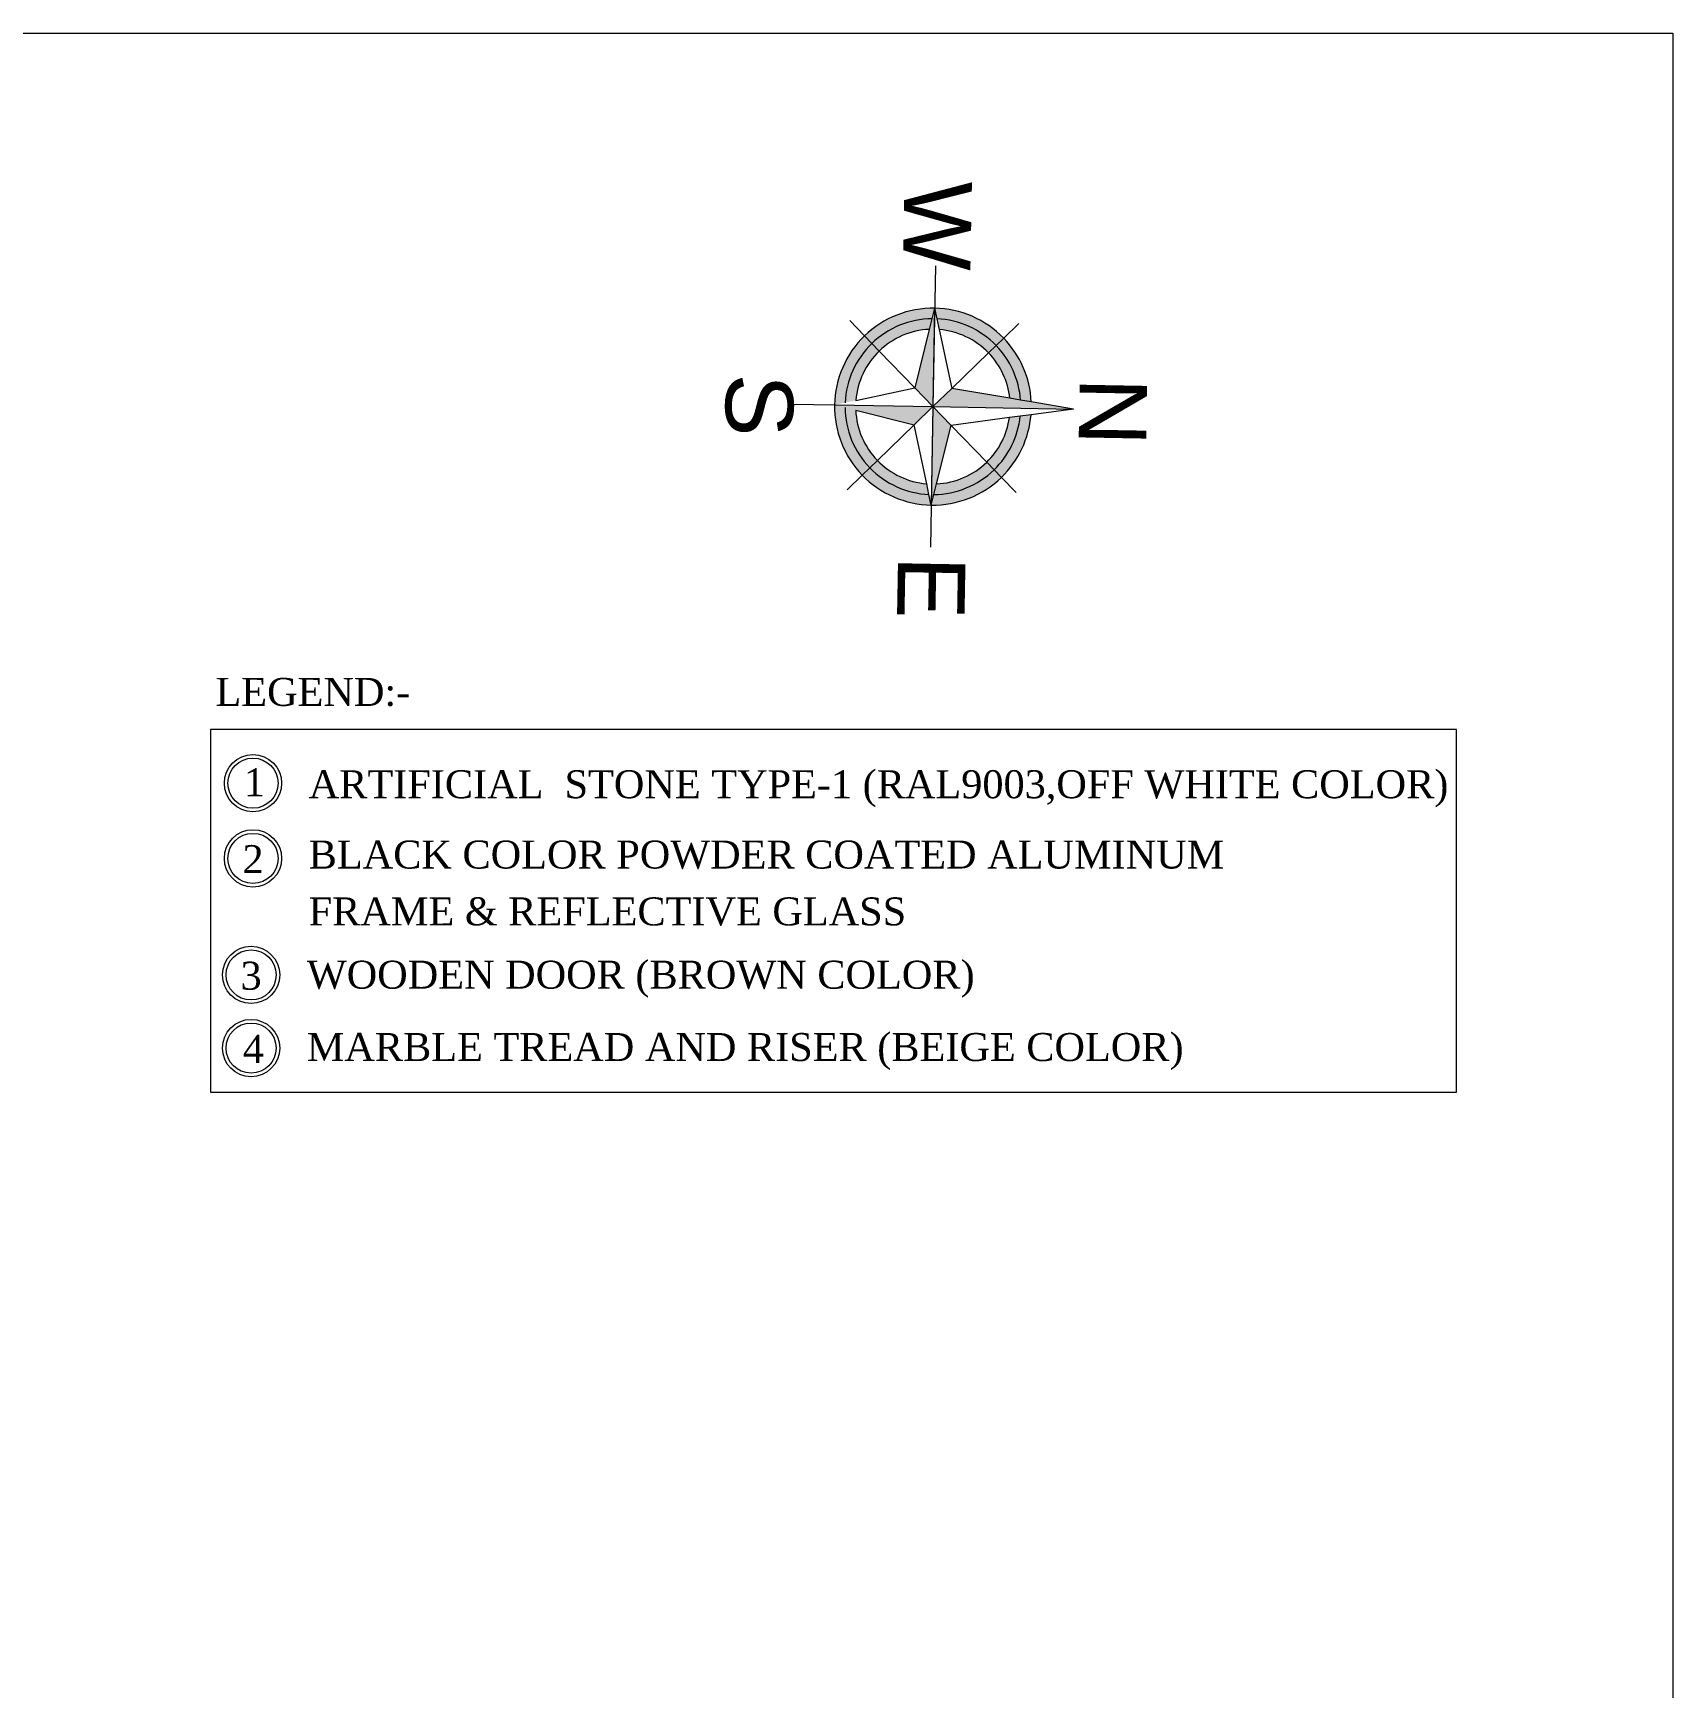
# Model space of a CAD drawing. Header units: inches. Extents: x -114 to 635, y -137 to 57.
# Drawn here: x 511.24 to 528.31, y -90.44 to -73.21 of the extents above; entities that cross this region are included whole.
import ezdxf
from ezdxf.enums import TextEntityAlignment as Align

# ---------------------------------------------------------------- set-up
doc = ezdxf.new("R2010")
doc.units = ezdxf.units.IN
doc.header["$MEASUREMENT"] = 0
for name, color, linetype, lineweight in [('A-ARROW', 1, 'Continuous', 5), ('BORDER A2', 7, 'Continuous', 50), ('TEXT2', 7, 'Continuous', 0)]:
    doc.layers.add(name, color=color, linetype=linetype, lineweight=lineweight)
doc.styles.add('BORDER', font='times.ttf', dxfattribs={"height": 0.2})
doc.styles.get("Standard").update_dxf_attribs({"font": 'arial.ttf'})

# ---------------------------------------------------------------- blocks, each defined once
blk = doc.blocks.new('NOTH')
at = {"layer": 'A-ARROW'}
h = blk.add_hatch(color=256, dxfattribs=at)
h.paths.add_polyline_path([(0.7367880207187341, 0), (0.6575899677640109, 0.0183679669693504), (0.5777283029631805, 0.0368898418159631), (0.138709133292366, 0.1387091331513375), (1.847e-13, -3.695e-13)])
h.paths.add_polyline_path([(1.421e-13, 1.052554315272032), (-0.0481682284584935, 0.7352118123715456), (-0.0603320410307902, 0.6550740360918894), (-0.0725869453558943, 0.5743361277810948), (-0.1387091332541104, 0.138709133151707), (1.847e-13, -3.695e-13)])
h.paths.add_polyline_path([(-0.7367880206932682, 5.4e-13), (-0.6575899677639683, -0.0183679669692367), (-0.5777283029244984, -0.036889841816361), (-0.1387091332536698, -0.138709133151707), (1.847e-13, -3.695e-13)])
h.paths.add_polyline_path([(0.1387091332923234, -0.1387091331515364), (1.847e-13, -3.695e-13), (-1.847e-13, -0.736788020910808), (0.018367967033555, -0.6575899678792894), (0.0368898419054631, -0.5777283031165439)])
h = blk.add_hatch(color=256, dxfattribs=at)
edge = h.paths.add_edge_path()
edge.add_ellipse((1.847e-13, -3.695e-13), major_axis=(-0.4651676837564604, 0.4651676837565617), ratio=0.9999999998919108, start_angle=-89.99999999921107, end_angle=-50.262072299546)
edge.add_line((0.060332041053556, 0.6550740361128362), (0.0725869453426498, 0.574336127870339))
edge.add_ellipse((1.847e-13, -3.695e-13), major_axis=(0.4093475616569167, 0.4093475616568277), ratio=0.9999999997555454, start_angle=0, end_angle=37.79691486913919, ccw=False)
edge.add_line((0.4093475615218411, 0.4093475617780201), (0.4651676837811465, 0.4651676836406013))
edge = h.paths.add_edge_path()
edge.add_ellipse((1.847e-13, -3.695e-13), major_axis=(0.5209878057300275, 0.5209878057299147), ratio=0.9999999999968756, start_angle=314.9999999999104, end_angle=359.9999999985911)
edge.add_line((0.5209878057426921, 0.5209878057171125), (0.465167683772478, 0.4651676836316483))
edge.add_ellipse((1.847e-13, -3.695e-13), major_axis=(-0.4651676837320017, 0.4651676837321025), ratio=0.9999999999444913, start_angle=226.5999839728725, end_angle=270.00000000078893, ccw=False)
edge.add_line((0.6575899677875441, 0.0183679669641208), (0.7367880206930125, 5.854899898238841e-12))
edge = h.paths.add_edge_path()
edge.add_ellipse((1.847e-13, -3.695e-13), major_axis=(-0.4093475616568274, 0.4093475616569162), ratio=0.9999999999629564, start_angle=180, end_angle=221.34643715917, ccw=False)
edge.add_line((0.4093475617774092, -0.4093475615211162), (0.4651676837726911, -0.4651676836316483))
edge.add_ellipse((1.847e-13, -3.695e-13), major_axis=(0.4651676837321025, 0.4651676837320017), ratio=0.9999999999444923, start_angle=269.9999999992111, end_angle=313.4000160271274)
edge.add_line((0.6575899677873595, -0.0183679669640924), (0.5777283029553502, -0.0368898418176116))
edge = h.paths.add_edge_path()
edge.add_ellipse((1.847e-13, -3.695e-13), major_axis=(-0.5209878057299147, 0.5209878057300275), ratio=0.99999999996475, start_angle=134.9999999989901, end_angle=180.0000000014088)
edge.add_line((0.5209878057425783, -0.5209878057169705), (0.4651676837806919, -0.4651676836396632))
edge.add_ellipse((1.847e-13, -3.695e-13), major_axis=(0.4651676837133373, 0.4651676837132369), ratio=0.9999999999848316, start_angle=226.5999839861861, end_angle=269.99999999921124, ccw=False)
edge.add_line((0.0183679670573298, -0.6575899677758912), (5.373120004481535e-11, -0.7367880206779205))
edge = h.paths.add_edge_path()
edge.add_ellipse((1.847e-13, -3.695e-13), major_axis=(-0.4651676837132375, 0.4651676837133383), ratio=0.9999999999848308, start_angle=90.00000000078873, end_angle=133.4000160138138)
edge.add_line((-0.0183679670313666, -0.6575899677784208), (-0.0368898418879269, -0.577728303026845))
edge.add_ellipse((1.847e-13, -3.695e-13), major_axis=(-0.4093475617746752, 0.4093475617747643), ratio=0.999999999712108, start_angle=90, end_angle=131.3464371538943, ccw=False)
edge.add_line((-0.4093475617927142, -0.4093475615366346), (-0.4651676837807062, -0.4651676836402602))
edge = h.paths.add_edge_path()
edge.add_ellipse((1.847e-13, -3.695e-13), major_axis=(-0.4651676837320017, 0.4651676837321025), ratio=0.9999999999444913, start_angle=46.59998397287251, end_angle=90.00000000078887, ccw=False)
edge.add_line((-0.6575899677872316, -0.0183679669642061), (-0.7367880206930693, -1.704990315598565e-13))
edge.add_ellipse((1.847e-13, -3.695e-13), major_axis=(0.5209878057300275, 0.5209878057299147), ratio=0.9999999999968756, start_angle=134.9999999999105, end_angle=179.9999999985912)
edge.add_line((-0.5209878057426778, -0.5209878057170556), (-0.465167683772464, -0.4651676836315917))
edge = h.paths.add_edge_path()
edge.add_ellipse((1.847e-13, -3.695e-13), major_axis=(0.4651676837321025, 0.4651676837320017), ratio=0.9999999999444923, start_angle=89.99999999921107, end_angle=133.4000160271275)
edge.add_line((-0.6575899677872316, 0.0183679669641208), (-0.577728302956416, 0.0368898418086303))
edge.add_ellipse((1.847e-13, -3.695e-13), major_axis=(-0.4093475616568274, 0.4093475616569162), ratio=0.9999999999629564, start_angle=0, end_angle=41.34643715916991, ccw=False)
edge.add_line((-0.4093475615365493, 0.4093475617927709), (-0.4651676837725063, 0.4651676836317053))
edge = h.paths.add_edge_path()
edge.add_ellipse((1.847e-13, -3.695e-13), major_axis=(-0.5209878057299147, 0.5209878057300275), ratio=0.9999999999105192, start_angle=-41.2515596892217, end_angle=1.40879490012606e-09)
edge.add_line((-0.5209878057428057, 0.5209878057170556), (-0.465167683781374, 0.4651676836403455))
edge.add_ellipse((1.847e-13, -3.695e-13), major_axis=(0.4651676837565617, 0.4651676837564604), ratio=0.9999999998919108, start_angle=50.26207229954599, end_angle=89.99999999921113, ccw=False)
edge.add_line((-0.0603320410271522, 0.6550740361169858), (-0.048168228446599, 0.7352118124497622))
h = blk.add_hatch(color=256, dxfattribs=at)
edge = h.paths.add_edge_path()
edge.add_ellipse((1.847e-13, -3.695e-13), major_axis=(0.5209878057300275, 0.5209878057299147), ratio=0.9999999999105188, start_angle=359.9999999985911, end_angle=401.2515596892217)
edge.add_line((0.0481682284466558, 0.7352118124500179), (0.0603320410534565, 0.6550740361133764))
edge.add_ellipse((1.847e-13, -3.695e-13), major_axis=(-0.4651676837564604, 0.4651676837565617), ratio=0.9999999998919108, start_angle=-89.99999999921113, end_angle=-50.26207229954548, ccw=False)
edge.add_line((0.4651676837811607, 0.465167683639919), (0.5209878057428199, 0.520987805716743))
edge = h.paths.add_edge_path()
edge.add_ellipse((1.847e-13, -3.695e-13), major_axis=(0.4093475616569168, 0.4093475616568273), ratio=0.9999999999629559, start_angle=318.6535628408301, end_angle=360, ccw=False)
edge.add_line((0.5777283029555207, 0.0368898418178105), (0.6575899677874733, 0.0183679669639503))
edge.add_ellipse((1.847e-13, -3.695e-13), major_axis=(-0.4651676837320017, 0.4651676837321025), ratio=0.9999999999444913, start_angle=226.5999839728724, end_angle=270.0000000007889)
edge.add_line((0.4651676837726061, 0.4651676836312788), (0.409347561536521, 0.4093475617922311))
edge = h.paths.add_edge_path()
edge.add_ellipse((1.847e-13, -3.695e-13), major_axis=(0.4651676837321025, 0.4651676837320017), ratio=0.9999999999444923, start_angle=269.99999999921124, end_angle=313.40001602712755, ccw=False)
edge.add_line((0.4651676837726626, -0.4651676836317053), (0.5209878057427915, -0.5209878057170843))
edge.add_ellipse((1.847e-13, -3.695e-13), major_axis=(-0.5209878057299129, 0.5209878057300266), ratio=0.9999999999968752, start_angle=180.0000000014088, end_angle=225.0000000000895)
edge.add_line((0.7367880206929271, -6.1391e-12), (0.6575899677874589, -0.018367966964405))
edge = h.paths.add_edge_path()
edge.add_ellipse((1.847e-13, -3.695e-13), major_axis=(0.4093475617747643, 0.4093475617746752), ratio=0.9999999997121085, start_angle=228.6535628461057, end_angle=270, ccw=False)
edge.add_line((0.0368898419273762, -0.5777283030215871), (0.018367967057344, -0.6575899677760902))
edge.add_ellipse((1.847e-13, -3.695e-13), major_axis=(0.4651676837133373, 0.4651676837132369), ratio=0.9999999999848316, start_angle=226.599983986186, end_angle=269.9999999992111)
edge.add_line((0.4651676837808907, -0.4651676836403739), (0.4093475617927142, -0.4093475615367482))
edge = h.paths.add_edge_path()
edge.add_ellipse((1.847e-13, -3.695e-13), major_axis=(-0.4651676837132375, 0.4651676837133383), ratio=0.9999999999848308, start_angle=90.00000000078887, end_angle=133.400016013814, ccw=False)
edge.add_line((-0.465167683780962, -0.4651676836400327), (-0.520987805742877, -0.52098780571734))
edge.add_ellipse((1.847e-13, -3.695e-13), major_axis=(0.5209878057300275, 0.5209878057299147), ratio=0.9999999999647492, start_angle=179.9999999985912, end_angle=225.0000000010099)
edge.add_line((-5.3916e-11, -0.7367880206783184), (-0.0183679670313239, -0.6575899677784492))
edge = h.paths.add_edge_path()
edge.add_ellipse((1.847e-13, -3.695e-13), major_axis=(0.4093475616569168, 0.4093475616568273), ratio=0.9999999999629559, start_angle=138.6535628408301, end_angle=180, ccw=False)
edge.add_line((-0.5777283029566292, -0.0368898418086019), (-0.6575899677873025, -0.0183679669642345))
edge.add_ellipse((1.847e-13, -3.695e-13), major_axis=(-0.4651676837320017, 0.4651676837321025), ratio=0.9999999999444913, start_angle=46.59998397287242, end_angle=90.00000000078873)
edge.add_line((-0.4651676837725205, -0.4651676836315632), (-0.4093475617772527, -0.4093475615209742))
edge = h.paths.add_edge_path()
edge.add_ellipse((1.847e-13, -3.695e-13), major_axis=(-0.5209878057299129, 0.5209878057300266), ratio=0.9999999999968752, start_angle=1.408794900004402e-09, end_angle=45.00000000008949)
edge.add_line((-0.736788020693325, 4.263e-13), (-0.6575899677874874, 0.0183679669643766))
edge.add_ellipse((1.847e-13, -3.695e-13), major_axis=(0.4651676837321025, 0.4651676837320017), ratio=0.9999999999444923, start_angle=89.99999999921113, end_angle=133.4000160271276, ccw=False)
edge.add_line((-0.465167683772478, 0.4651676836313642), (-0.5209878057425926, 0.520987805716743))
edge = h.paths.add_edge_path()
edge.add_ellipse((1.847e-13, -3.695e-13), major_axis=(-0.409347561656827, 0.4093475616569161), ratio=0.9999999997555448, start_angle=-37.79691486913907, end_angle=0, ccw=False)
edge.add_line((-0.07258694534219501, 0.5743361278701685), (-0.060332041026868, 0.6550740361166733))
edge.add_ellipse((1.847e-13, -3.695e-13), major_axis=(0.4651676837565617, 0.4651676837564604), ratio=0.9999999998919108, start_angle=50.262072299546, end_angle=89.99999999921107)
edge.add_line((-0.4651676837810328, 0.465167683639919), (-0.4093475615216562, 0.4093475617776507))
for p, q in [((-5.68e-14, 1.052554315272145), (-0.0481682284583371, 0.7352118123711194)), ((-5.68e-14, 1.052554315272145), (0.0481682284587777, 0.7352118123713752)), ((0, 0), (-5.68e-14, 1.052554315272145)), ((-0.5209878057424647, 0.5209878057167145), (-0.6326280498287105, 0.6326280500851456)), ((-0.0603320410308044, 0.655074036091861), (-0.0725869453556953, 0.5743361277807538)), ((-0.0481682284583371, 0.7352118123711194), (-0.0603320410308044, 0.655074036091861)), ((0.0481682284587777, 0.7352118123713752), (0.0603320410566397, 0.6550740360920316)), ((0.0603320410566397, 0.6550740360920316), (0.0725869453562211, 0.5743361277807822)), ((0.5209878057427773, 0.5209878057170272), (0.632628049828611, 0.6326280500849464)), ((-0.4651676836997042, 0.4651676835587466), (-0.5209878057424647, 0.5209878057167145)), ((-0.0725869453556953, 0.5743361277807538), (-0.1387091332538688, 0.1387091331513943)), ((0.0725869453562211, 0.5743361277807822), (0.1387091332923092, 0.1387091331512238)), ((0.4651676836999883, 0.4651676835587466), (0.5209878057427773, 0.5209878057170272)), ((-0.4093475616567872, 0.4093475619131084), (-0.4651676836997042, 0.4651676835587466)), ((-0.1387091332538688, 0.1387091331513943), (-0.4093475616567872, 0.4093475619131084)), ((0.1387091332923092, 0.1387091331512238), (0.4093475616569294, 0.4093475619129663)), ((0.4093475616569294, 0.4093475619129663), (0.4651676836999883, 0.4651676835587466)), ((-0.5777283029243989, 0.0368898418156221), (-0.1387091332538688, 0.1387091331513943)), ((0, 0), (-0.1387091332538688, 0.1387091331513943)), ((0, 0), (0.1387091332923092, 0.1387091331512238)), ((0.5777283029628393, 0.03688984181602), (0.1387091332923092, 0.1387091331512238)), ((-1.052554315297524, -2.558e-13), (0, 0)), ((-0.7367880206930835, 1.705e-13), (-0.6575899677639541, 0.0183679669696346)), ((-0.7367880206930835, 1.705e-13), (-0.6575899677638973, -0.0183679669693504)), ((-0.7367880206930835, 1.705e-13), (0, 0)), ((-0.6575899677639541, 0.0183679669696346), (-0.5777283029243989, 0.0368898418156221)), ((0, 0), (-0.1387091332536698, -0.138709133151707)), ((-5.68e-14, -0.736788020910808), (0, 0)), ((0, 0), (0.1387091332923234, -0.1387091331515364)), ((0, 0), (0.7367880207187198, -2.558e-13)), ((0, 0), (1.05255431529781, -1.421e-13)), ((0.6575899677640962, 0.0183679669692651), (0.5777283029628393, 0.03688984181602)), ((0.7367880207187198, -2.558e-13), (0.6575899677640962, 0.0183679669692651)), ((-0.6575899677638973, -0.0183679669693504), (-0.5777283029244984, -0.036889841816361)), ((-0.5777283029244984, -0.036889841816361), (-0.1387091332536698, -0.138709133151707)), ((0.5777283029628535, -0.0368898418159063), (0.1387091332923234, -0.1387091331515364)), ((0.6575899677640252, -0.0183679669699473), (0.5777283029628535, -0.0368898418159063)), ((0.7367880207187198, -2.558e-13), (0.6575899677640252, -0.0183679669699473)), ((-0.1387091332536698, -0.138709133151707), (-0.4093475616569864, -0.409347561400523)), ((-0.036889841867449, -0.5777283031165439), (-0.1387091332536698, -0.138709133151707)), ((0.0368898419057047, -0.5777283031167997), (0.1387091332923234, -0.1387091331515364)), ((0.1387091332923234, -0.1387091331515364), (0.4093475616568867, -0.4093475614008071)), ((-0.4651676836999032, -0.4651676835590309), (-0.5209878057427347, -0.5209878057173967)), ((-0.4093475616569864, -0.409347561400523), (-0.4651676836999032, -0.4651676835590309)), ((0.4093475616568867, -0.4093475614008071), (0.4651676836998889, -0.4651676835590878)), ((0.4651676836998889, -0.4651676835590878), (0.5209878057425783, -0.5209878057169705)), ((-0.5209878057427347, -0.5209878057173967), (-0.632628049828796, -0.6326280495724462)), ((0.5209878057425783, -0.5209878057169705), (0.6326280498285402, -0.6326280495726451)), ((-5.68e-14, -1.05255431527206), (-5.68e-14, -0.736788020910808))]:
    blk.add_line(p, q, dxfattribs=at)
for major_axis, ratio, start_param, end_param in [((-0.5209878057299123, 0.5209878057300255), 0.9999999999105199, -0.7199755381598874, 2.45881e-11), ((0.4651676837565609, 0.4651676837564598), 0.9999999998919112, 0.8772386505025153, 1.570796326781126), ((0.5209878057300255, 0.5209878057299123), 0.999999999910519, 6.283185307154998, 7.003160845339472), ((-0.4651676837564598, 0.4651676837565609), 0.9999999998919112, -1.570796326781126, -0.8772386505025153), ((-0.5209878057299127, 0.5209878057300262), 0.9999999999968756, 2.45881e-11, 0.7853981633990103), ((-0.4093475616568267, 0.4093475616569159), 0.9999999997555448, -0.6596806115624795, 0), ((0.4093475616569159, 0.4093475616568267), 0.9999999997555448, 0, 0.6596806115624795), ((0.5209878057300255, 0.5209878057299123), 0.999999999996876, 5.497787143780575, 6.283185307154998), ((0.4651676837321023, 0.4651676837320012), 0.9999999999444916, 1.570796326781126, 2.328269501886581), ((-0.4093475616568263, 0.4093475616569155), 0.9999999999629564, 0, 0.7216314623964455), ((0.4093475616569159, 0.4093475616568269), 0.9999999999629562, 5.561553844783139, 6.283185307179584), ((-0.4651676837320012, 0.4651676837321023), 0.999999999944491, 3.954915805293002, 4.712388980398459), ((0.5209878057300255, 0.5209878057299123), 0.999999999996876, 2.356194490190779, 3.141592653565203), ((-0.4651676837320012, 0.4651676837321023), 0.999999999944491, 0.8133231517032118, 1.570796326808665), ((0.4093475616569159, 0.4093475616568269), 0.9999999999629562, 2.419961191193345, 3.141592653589792), ((-0.4093475616568263, 0.4093475616569155), 0.9999999999629564, 3.141592653589792, 3.863224115986238), ((0.4651676837321023, 0.4651676837320012), 0.9999999999444916, 4.712388980370919, 5.469862155476373), ((-0.5209878057299127, 0.5209878057300262), 0.9999999999968756, 3.141592653614381, 3.926990816988803), ((-0.4651676837132357, 0.4651676837133368), 0.9999999999848312, 1.570796326808665, 2.328269501654212), ((-0.4093475617746752, 0.4093475617747643), 0.9999999997121072, 1.570796326794896, 2.292427789099265), ((0.4651676837133376, 0.4651676837132362), 0.9999999999848316, 3.954915805525373, 4.712388980370919), ((0.4093475617747635, 0.4093475617746745), 0.999999999712108, 3.990757518080319, 4.712388980384689), ((0.5209878057300255, 0.5209878057299123), 0.9999999999647496, 3.141592653565203, 3.926990817004866), ((-0.5209878057299125, 0.5209878057300258), 0.9999999999647496, 2.356194490174718, 3.141592653614381)]:
    blk.add_ellipse((3.553e-13, -2.842e-13), major_axis=major_axis, ratio=ratio, start_param=start_param, end_param=end_param, dxfattribs=at)
for s, p in [('N', (0.0144832284225913, 1.347818954500012)), ('W', (-1.353998589916471, 0.0105449277088212)), ('E', (1.353998589916358, 0.0105449277088212)), ('S', (0.0120693570188166, -1.298608181295634))]:
    blk.add_text(s, height=0.5052260713060049, rotation=359.9383920510186, dxfattribs=at).set_placement(p, align=Align.MIDDLE)

msp = doc.modelspace()

# ---------------------------------------------------------------- linework, layer by layer
at = {"layer": 'BORDER A2', "lineweight": 5}
msp.add_lwpolyline([(482.7089123378077, -73.21451615996807), (528.3089123378079, -73.21451615996807), (528.3089123378079, -113.4145161599681), (482.7089123378077, -113.4145161599681)], close=True, dxfattribs=at)
at = {"layer": 'TEXT2'}
msp.add_lwpolyline([(513.0832788715793, -84.237483206261), (526.0568128386785, -84.237483206261), (526.0565096433859, -80.46381967107709), (513.0829756762867, -80.46381967107709)], close=True, dxfattribs=at)
for centre, radius in [((513.5251945040891, -81.02118193789477), 0.2980569106551993), ((513.5251945040891, -81.02118193789477), 0.2606706812309677), ((513.5251945040891, -81.8039343021893), 0.2980569106551993), ((513.5251945040891, -81.8039343021893), 0.2606706812309677), ((513.5054807687441, -83.01705145471078), 0.2980569106551993), ((513.5054807687441, -83.01705145471078), 0.2606706812309677), ((513.5054807687441, -83.77803398316905), 0.2980569106551993), ((513.5054807687441, -83.77803398316905), 0.2606706812309677)]:
    msp.add_circle(centre, radius, dxfattribs=at)

# ---------------------------------------------------------------- block references
at = {"layer": 'A-ARROW', "xscale": 1.390800111922861, "yscale": 1.390800111922861, "zscale": 1.390800111922861, "rotation": 269.0250964440875}
msp.add_blockref('NOTH', (520.6047666077027, -77.102165953288), dxfattribs=at)

# ---------------------------------------------------------------- texts
at = {"layer": 'TEXT2', "style": 'BORDER'}
for s, p in [('LEGEND:-', (513.1348027832098, -80.21708820370998)), ('1', (513.4297826628037, -81.15729630295357)), ('ARTIFICIAL  STONE TYPE-1 (RAL9003,OFF WHITE COLOR)', (514.1055217126448, -81.17793532025837)), ('BLACK COLOR POWDER COATED ALUMINUM', (514.1055217126448, -81.90965847858581)), ('2', (513.4157110033632, -81.95718038753535)), ('FRAME & REFLECTIVE GLASS', (514.1055217126448, -82.50126892825597)), ('3', (513.3959972680182, -83.17029754005648)), ('WOODEN DOOR (BROWN COLOR)', (514.0858079772997, -83.15977139270205)), ('4', (513.4184207614896, -83.93234165847593)), ('MARBLE TREAD AND RISER (BEIGE COLOR)', (514.0858079772997, -83.91278336074515))]:
    msp.add_text(s, height=0.2912679921545228, dxfattribs=at).set_placement(p)

doc.saveas('drawing.dxf')
